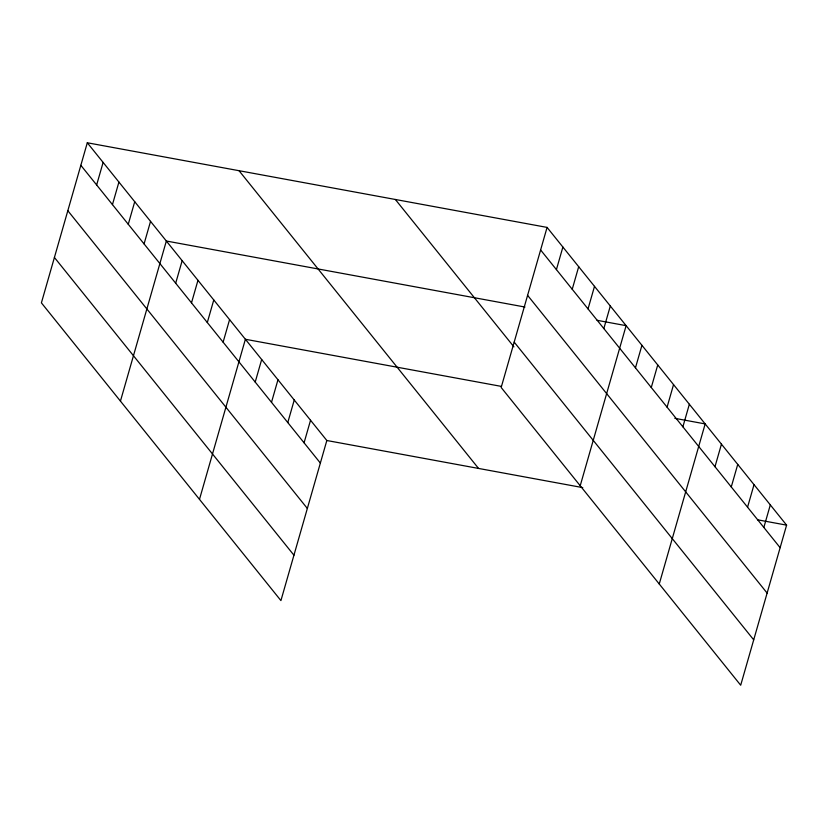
<?xml version="1.0" encoding="UTF-8"?>
<svg xmlns="http://www.w3.org/2000/svg" width="828" height="828" viewBox="0 0 828 828"><rect width="100%" height="100%" fill="white"/><g stroke="black" fill="none" stroke-linecap="round" stroke-linejoin="round"><path stroke-width="1.24" d="M87.302 142.768L41.4 302.862L280.92 600.59L326.832 440.506L87.302 142.768L547.08 227.41L786.6 525.138L740.698 685.232L501.168 387.494L547.08 227.41M96.648 184.965L103.117 162.412M112.453 204.619L118.921 182.067M128.268 224.274L134.726 201.721M144.072 243.918L150.541 221.366M120.443 401.114L166.345 241.02L524.973 307.043M175.691 283.217L182.16 260.665M191.496 302.872L197.964 280.319M207.31 322.527L213.769 299.974M223.115 342.171L229.584 319.618M199.486 499.367L245.388 339.273L501.333 386.386M255.21 382.07L261.679 359.518M271.501 402.315L277.97 379.762M287.782 422.559L294.25 400.007M304.073 442.814L310.541 420.262M556.416 269.607L562.885 247.054M572.231 289.262L578.689 266.709M588.035 308.906L594.504 286.353M603.84 328.561L610.308 306.008M580.211 485.746L626.123 325.663L597.04 320.301M635.459 367.86L641.928 345.307M651.274 387.514L657.732 364.962M667.078 407.159L673.547 384.606M682.883 426.813L689.351 404.261M659.254 583.999L705.166 423.915L674.82 418.326M714.978 466.713L721.447 444.16M731.269 486.957L737.738 464.404M747.56 507.202L754.029 484.649M763.851 527.446L770.309 504.894M326.832 440.506L582.767 487.62M757.516 519.787L786.6 525.138M540.612 249.963L780.131 547.691M527.591 295.348L767.121 593.086M514.188 342.109L753.708 639.847M395.349 199.476L513.919 346.849M239.033 170.692L478.553 468.431M80.844 165.321L320.364 463.059M67.824 210.705L307.343 508.444M54.41 257.467L293.94 555.205"/></g></svg>
